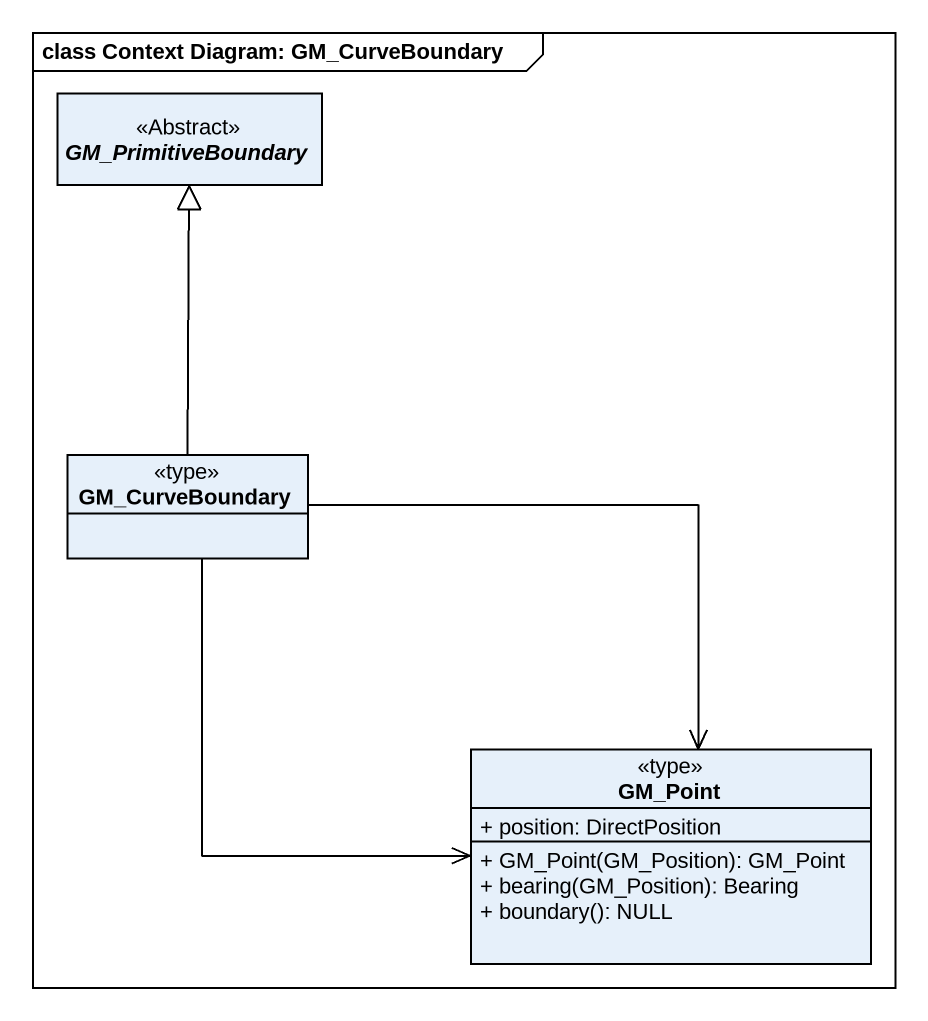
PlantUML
@startuml
mainframe class Context Diagram: GM_CurveBoundary
hide circle
hide empty members
skinparam classAttributeIconSize 0
abstract class GM_PrimitiveBoundary <<Abstract>>
class GM_CurveBoundary <<type>>
class GM_Point <<type>> {
  + position: DirectPosition
  + GM_Point(GM_Position): GM_Point
  + bearing(GM_Position): Bearing
  + boundary(): NULL
}
GM_CurveBoundary -up-|> GM_PrimitiveBoundary
GM_CurveBoundary --> GM_Point
GM_CurveBoundary --> GM_Point
@enduml
